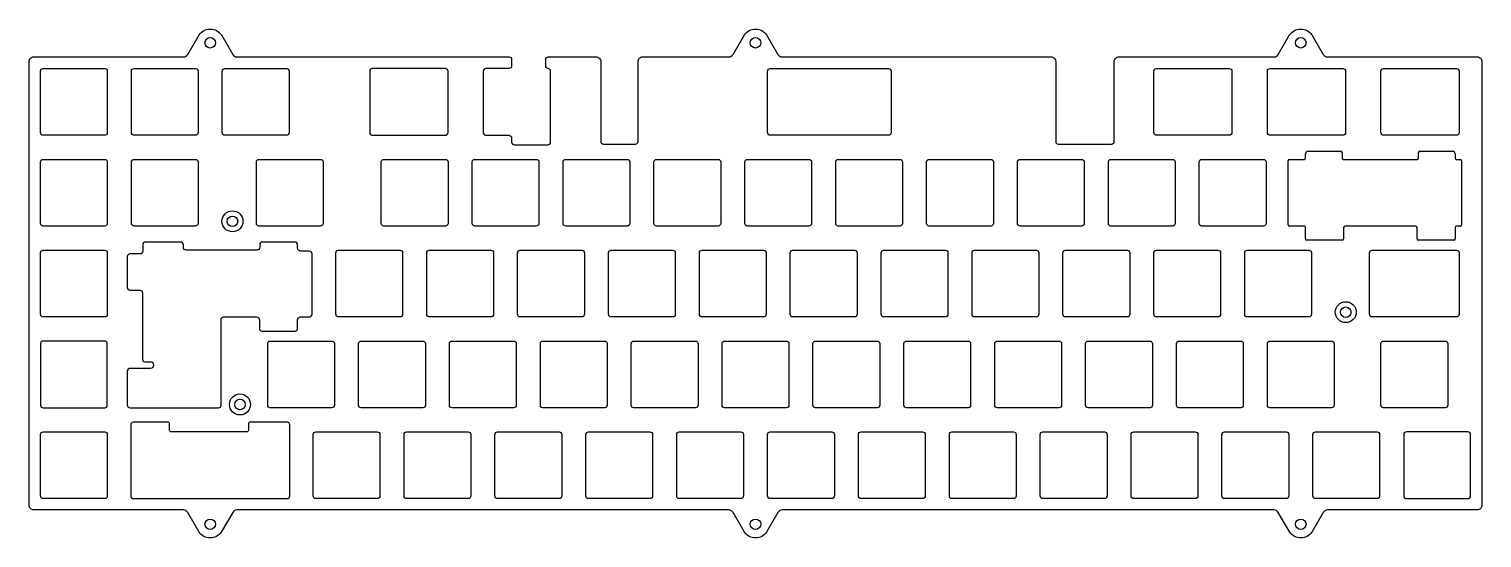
# Model space of a CAD drawing. Header units: millimetres. Extents: x -305 to 0, y -6 to 101.
import ezdxf

# ---------------------------------------------------------------- set-up
doc = ezdxf.new("R2010")
doc.units = ezdxf.units.MM
doc.layers.get('0').update_dxf_attribs({"linetype": 'CONTINUOUS'})

msp = doc.modelspace()

# ---------------------------------------------------------------- linework, layer by layer
for p, q in [((-40.77, 59.97), (-40.77, 73.37)), ((-40.77, 59.97), (-40.77, 73.37)), ((-40.47, 73.67), (-37.42, 73.67)), ((-40.47, 73.67), (-37.42, 73.67)), ((-37.12, 73.97), (-37.12, 74.81)), ((-37.12, 73.97), (-37.12, 74.81)), ((-36.57, 75.36), (-29.73, 75.36)), ((-36.57, 75.36), (-29.73, 75.36)), ((-29.43, 75.06), (-29.43, 73.97)), ((-29.43, 75.06), (-29.43, 73.97)), ((-29.13, 73.67), (-13.73, 73.67)), ((-29.13, 73.67), (-13.73, 73.67)), ((-13.43, 73.97), (-13.43, 75.06)), ((-13.43, 73.97), (-13.43, 75.06)), ((-13.13, 75.36), (-6.29, 75.36)), ((-13.13, 75.36), (-6.29, 75.36)), ((-5.74, 74.81), (-5.74, 73.97)), ((-5.74, 74.81), (-5.74, 73.97)), ((-5.44, 73.67), (-4.69, 73.67)), ((-5.44, 73.67), (-4.69, 73.67)), ((-4.39, 73.37), (-4.39, 59.97)), ((-4.39, 73.37), (-4.39, 59.97)), ((-37.42, 59.67), (-40.47, 59.67)), ((-37.42, 59.67), (-40.47, 59.67)), ((-37.12, 57.02), (-37.12, 59.37)), ((-37.12, 57.02), (-37.12, 59.37)), ((-29.12, 59.37), (-29.12, 57.02)), ((-29.12, 59.37), (-29.12, 57.02)), ((-14.04, 59.67), (-28.82, 59.67)), ((-14.04, 59.67), (-28.82, 59.67)), ((-13.74, 57.02), (-13.74, 59.37)), ((-13.74, 57.02), (-13.74, 59.37)), ((-5.74, 59.37), (-5.74, 57.02)), ((-5.74, 59.37), (-5.74, 57.02)), ((-4.69, 59.67), (-5.44, 59.67)), ((-4.69, 59.67), (-5.44, 59.67)), ((-29.42, 56.72), (-36.82, 56.72)), ((-29.42, 56.72), (-36.82, 56.72)), ((-6.04, 56.72), (-13.44, 56.72)), ((-6.04, 56.72), (-13.44, 56.72))]:
    msp.add_line(p, q)
for points in [[(-185.83, 95.16, -0.414214), (-184.83, 94.16), (-184.83, 77.42, 0.414214), (-184.28, 76.87), (-177.57, 76.87, 0.414214), (-177.02, 77.42), (-177.02, 94.16, -0.414214), (-176.02, 95.16), (-157.98, 95.16, 0.268559), (-157.11, 95.66), (-154.74, 99.79, -0.515061), (-150.06, 99.79), (-147.69, 95.66, 0.268559), (-146.82, 95.16), (-90.47, 95.16, -0.414214), (-89.47, 94.16), (-89.47, 77.42, 0.414214), (-88.92, 76.87), (-77.76, 76.87, 0.414214), (-77.21, 77.42), (-77.21, 94.16, -0.414214), (-76.21, 95.16), (-43.68, 95.16, 0.268559), (-42.81, 95.66), (-40.44, 99.79, -0.515061), (-35.76, 99.79), (-33.39, 95.66, 0.268559), (-32.52, 95.16), (-1.13, 95.16, -0.414214), (-0.13, 94.16), (-0.13, 1.14, -0.414214), (-1.13, 0.14), (-32.52, 0.14, 0.269457), (-33.39, -0.36), (-35.77, -4.54, -0.512053), (-40.43, -4.54), (-42.81, -0.36, 0.269457), (-43.68, 0.14), (-146.82, 0.14, 0.269457), (-147.69, -0.36), (-150.07, -4.54, -0.512053), (-154.73, -4.54), (-157.11, -0.36, 0.269457), (-157.98, 0.14), (-261.12, 0.14, 0.269457), (-261.99, -0.36), (-264.37, -4.54, -0.512051), (-269.03, -4.54), (-271.41, -0.36, 0.269457), (-272.28, 0.14), (-303.67, 0.14, -0.414214), (-304.67, 1.14), (-304.67, 94.16, -0.414214), (-303.67, 95.16), (-272.28, 95.16, 0.268559), (-271.41, 95.66), (-269.04, 99.79, -0.51506), (-264.36, 99.79), (-261.99, 95.66, 0.268559), (-261.12, 95.16), (-204.02, 95.16, -0.414214), (-203.52, 94.66), (-203.52, 93.27, -0.414214), (-204.07, 92.72), (-208.91, 92.72, 0.414214), (-209.46, 92.17), (-209.46, 79.27, 0.414214), (-208.91, 78.72), (-204.07, 78.72, -0.414214), (-203.52, 78.17), (-203.52, 77.27, 0.414214), (-202.97, 76.72), (-195.91, 76.72, 0.414214), (-195.36, 77.27), (-195.36, 92.17, 0.392788), (-195.87, 92.72, -0.392788), (-196.37, 93.27), (-196.37, 94.66, -0.414214), (-195.87, 95.16)], [(-185.83, 95.16, -0.414214), (-184.83, 94.16), (-184.83, 77.42, 0.414214), (-184.28, 76.87), (-177.57, 76.87, 0.414214), (-177.02, 77.42), (-177.02, 94.16, -0.414214), (-176.02, 95.16), (-157.98, 95.16, 0.268559), (-157.11, 95.66), (-154.74, 99.79, -0.515061), (-150.06, 99.79), (-147.69, 95.66, 0.268559), (-146.82, 95.16), (-90.47, 95.16, -0.414214), (-89.47, 94.16), (-89.47, 77.42, 0.414214), (-88.92, 76.87), (-77.76, 76.87, 0.414214), (-77.21, 77.42), (-77.21, 94.16, -0.414214), (-76.21, 95.16), (-43.68, 95.16, 0.268559), (-42.81, 95.66), (-40.44, 99.79, -0.515061), (-35.76, 99.79), (-33.39, 95.66, 0.268559), (-32.52, 95.16), (-1.13, 95.16, -0.414214), (-0.13, 94.16), (-0.13, 1.14, -0.414214), (-1.13, 0.14), (-32.52, 0.14, 0.269457), (-33.39, -0.36), (-35.77, -4.54, -0.512053), (-40.43, -4.54), (-42.81, -0.36, 0.269457), (-43.68, 0.14), (-146.82, 0.14, 0.269457), (-147.69, -0.36), (-150.07, -4.54, -0.512053), (-154.73, -4.54), (-157.11, -0.36, 0.269457), (-157.98, 0.14), (-261.12, 0.14, 0.269457), (-261.99, -0.36), (-264.37, -4.54, -0.512051), (-269.03, -4.54), (-271.41, -0.36, 0.269457), (-272.28, 0.14), (-303.67, 0.14, -0.414214), (-304.67, 1.14), (-304.67, 94.16, -0.414214), (-303.67, 95.16), (-272.28, 95.16, 0.268559), (-271.41, 95.66), (-269.04, 99.79, -0.51506), (-264.36, 99.79), (-261.99, 95.66, 0.268559), (-261.12, 95.16), (-204.02, 95.16, -0.414214), (-203.52, 94.66), (-203.52, 93.27, -0.414214), (-204.07, 92.72), (-208.91, 92.72, 0.414214), (-209.46, 92.17), (-209.46, 79.27, 0.414214), (-208.91, 78.72), (-204.07, 78.72, -0.414214), (-203.52, 78.17), (-203.52, 77.27, 0.414214), (-202.97, 76.72), (-195.91, 76.72, 0.414214), (-195.36, 77.27), (-195.36, 92.17, 0.392788), (-195.87, 92.72, -0.392788), (-196.37, 93.27), (-196.37, 94.66, -0.414214), (-195.87, 95.16)], [(-288.27, 79.27, -0.414214), (-288.82, 78.72), (-301.72, 78.72, -0.414214), (-302.27, 79.27), (-302.27, 92.17, -0.414214), (-301.72, 92.72), (-288.82, 92.72, -0.414214), (-288.27, 92.17)], [(-288.27, 79.27, -0.414214), (-288.82, 78.72), (-301.72, 78.72, -0.414214), (-302.27, 79.27), (-302.27, 92.17, -0.414214), (-301.72, 92.72), (-288.82, 92.72, -0.414214), (-288.27, 92.17)], [(-269.22, 79.27, -0.414214), (-269.77, 78.72), (-282.67, 78.72, -0.414214), (-283.22, 79.27), (-283.22, 92.17, -0.414214), (-282.67, 92.72), (-269.77, 92.72, -0.414214), (-269.22, 92.17)], [(-269.22, 79.27, -0.414214), (-269.77, 78.72), (-282.67, 78.72, -0.414214), (-283.22, 79.27), (-283.22, 92.17, -0.414214), (-282.67, 92.72), (-269.77, 92.72, -0.414214), (-269.22, 92.17)], [(-264.17, 92.17, -0.414214), (-263.62, 92.72), (-250.72, 92.72, -0.414214), (-250.17, 92.17), (-250.17, 79.27, -0.414214), (-250.72, 78.72), (-263.62, 78.72, -0.414214), (-264.17, 79.27)], [(-264.17, 92.17, -0.414214), (-263.62, 92.72), (-250.72, 92.72, -0.414214), (-250.17, 92.17), (-250.17, 79.27, -0.414214), (-250.72, 78.72), (-263.62, 78.72, -0.414214), (-264.17, 79.27)], [(-217.39, 92.72), (-232.72, 92.72, 0.414214), (-233.27, 92.17), (-233.27, 79.27, 0.414214), (-232.72, 78.72), (-217.39, 78.72, 0.414214), (-216.84, 79.27), (-216.84, 92.17, 0.414214)], [(-217.39, 92.72), (-232.72, 92.72, 0.414214), (-233.27, 92.17), (-233.27, 79.27, 0.414214), (-232.72, 78.72), (-217.39, 78.72, 0.414214), (-216.84, 79.27), (-216.84, 92.17, 0.414214)], [(-149.87, 92.17, -0.414214), (-149.32, 92.72), (-124.52, 92.72, -0.414214), (-123.97, 92.17), (-123.97, 79.27, -0.414214), (-124.52, 78.72), (-149.32, 78.72, -0.414214), (-149.87, 79.27)], [(-149.87, 92.17, -0.414214), (-149.32, 92.72), (-124.52, 92.72, -0.414214), (-123.97, 92.17), (-123.97, 79.27, -0.414214), (-124.52, 78.72), (-149.32, 78.72, -0.414214), (-149.87, 79.27)], [(-68.91, 92.17, -0.414214), (-68.36, 92.72), (-53.08, 92.72, -0.414214), (-52.53, 92.17), (-52.53, 79.27, -0.414214), (-53.08, 78.72), (-68.36, 78.72, -0.414214), (-68.91, 79.27)], [(-68.91, 92.17, -0.414214), (-68.36, 92.72), (-53.08, 92.72, -0.414214), (-52.53, 92.17), (-52.53, 79.27, -0.414214), (-53.08, 78.72), (-68.36, 78.72, -0.414214), (-68.91, 79.27)], [(-28.72, 79.27, -0.414214), (-29.27, 78.72), (-44.55, 78.72, -0.414214), (-45.1, 79.27), (-45.1, 92.17, -0.414214), (-44.55, 92.72), (-29.27, 92.72, -0.414214), (-28.72, 92.17)], [(-28.72, 79.27, -0.414214), (-29.27, 78.72), (-44.55, 78.72, -0.414214), (-45.1, 79.27), (-45.1, 92.17, -0.414214), (-44.55, 92.72), (-29.27, 92.72, -0.414214), (-28.72, 92.17)], [(-4.91, 79.27, -0.414214), (-5.46, 78.72), (-20.74, 78.72, -0.414214), (-21.29, 79.27), (-21.29, 92.17, -0.414214), (-20.74, 92.72), (-5.46, 92.72, -0.414214), (-4.91, 92.17)], [(-4.91, 79.27, -0.414214), (-5.46, 78.72), (-20.74, 78.72, -0.414214), (-21.29, 79.27), (-21.29, 92.17, -0.414214), (-20.74, 92.72), (-5.46, 92.72, -0.414214), (-4.91, 92.17)], [(-288.27, 60.22, -0.414214), (-288.82, 59.67), (-301.72, 59.67, -0.414214), (-302.27, 60.22), (-302.27, 73.12, -0.414214), (-301.72, 73.67), (-288.82, 73.67, -0.414214), (-288.27, 73.12)], [(-288.27, 60.22, -0.414214), (-288.82, 59.67), (-301.72, 59.67, -0.414214), (-302.27, 60.22), (-302.27, 73.12, -0.414214), (-301.72, 73.67), (-288.82, 73.67, -0.414214), (-288.27, 73.12)], [(-269.22, 60.22, -0.414214), (-269.77, 59.67), (-282.67, 59.67, -0.414214), (-283.22, 60.22), (-283.22, 73.12, -0.414214), (-282.67, 73.67), (-269.77, 73.67, -0.414214), (-269.22, 73.12)], [(-269.22, 60.22, -0.414214), (-269.77, 59.67), (-282.67, 59.67, -0.414214), (-283.22, 60.22), (-283.22, 73.12, -0.414214), (-282.67, 73.67), (-269.77, 73.67, -0.414214), (-269.22, 73.12)], [(-257.03, 73.12, -0.414214), (-256.48, 73.67), (-243.58, 73.67, -0.414214), (-243.03, 73.12), (-243.03, 60.22, -0.414214), (-243.58, 59.67), (-256.48, 59.67, -0.414214), (-257.03, 60.22)], [(-257.03, 73.12, -0.414214), (-256.48, 73.67), (-243.58, 73.67, -0.414214), (-243.03, 73.12), (-243.03, 60.22, -0.414214), (-243.58, 59.67), (-256.48, 59.67, -0.414214), (-257.03, 60.22)], [(-216.84, 60.22, -0.414214), (-217.39, 59.67), (-230.29, 59.67, -0.414214), (-230.84, 60.22), (-230.84, 73.12, -0.414214), (-230.29, 73.67), (-217.39, 73.67, -0.414214), (-216.84, 73.12)], [(-216.84, 60.22, -0.414214), (-217.39, 59.67), (-230.29, 59.67, -0.414214), (-230.84, 60.22), (-230.84, 73.12, -0.414214), (-230.29, 73.67), (-217.39, 73.67, -0.414214), (-216.84, 73.12)], [(-211.79, 73.12, -0.414214), (-211.24, 73.67), (-198.34, 73.67, -0.414214), (-197.79, 73.12), (-197.79, 60.22, -0.414214), (-198.34, 59.67), (-211.24, 59.67, -0.414214), (-211.79, 60.22)], [(-211.79, 73.12, -0.414214), (-211.24, 73.67), (-198.34, 73.67, -0.414214), (-197.79, 73.12), (-197.79, 60.22, -0.414214), (-198.34, 59.67), (-211.24, 59.67, -0.414214), (-211.79, 60.22)], [(-192.74, 73.12, -0.414214), (-192.19, 73.67), (-179.29, 73.67, -0.414214), (-178.74, 73.12), (-178.74, 60.22, -0.414214), (-179.29, 59.67), (-192.19, 59.67, -0.414214), (-192.74, 60.22)], [(-192.74, 73.12, -0.414214), (-192.19, 73.67), (-179.29, 73.67, -0.414214), (-178.74, 73.12), (-178.74, 60.22, -0.414214), (-179.29, 59.67), (-192.19, 59.67, -0.414214), (-192.74, 60.22)], [(-159.69, 60.22, -0.414214), (-160.24, 59.67), (-173.14, 59.67, -0.414214), (-173.69, 60.22), (-173.69, 73.12, -0.414214), (-173.14, 73.67), (-160.24, 73.67, -0.414214), (-159.69, 73.12)], [(-159.69, 60.22, -0.414214), (-160.24, 59.67), (-173.14, 59.67, -0.414214), (-173.69, 60.22), (-173.69, 73.12, -0.414214), (-173.14, 73.67), (-160.24, 73.67, -0.414214), (-159.69, 73.12)], [(-154.64, 73.12, -0.414214), (-154.09, 73.67), (-141.19, 73.67, -0.414214), (-140.64, 73.12), (-140.64, 60.22, -0.414214), (-141.19, 59.67), (-154.09, 59.67, -0.414214), (-154.64, 60.22)], [(-154.64, 73.12, -0.414214), (-154.09, 73.67), (-141.19, 73.67, -0.414214), (-140.64, 73.12), (-140.64, 60.22, -0.414214), (-141.19, 59.67), (-154.09, 59.67, -0.414214), (-154.64, 60.22)], [(-121.59, 60.22, -0.414214), (-122.14, 59.67), (-135.04, 59.67, -0.414214), (-135.59, 60.22), (-135.59, 73.12, -0.414214), (-135.04, 73.67), (-122.14, 73.67, -0.414214), (-121.59, 73.12)], [(-121.59, 60.22, -0.414214), (-122.14, 59.67), (-135.04, 59.67, -0.414214), (-135.59, 60.22), (-135.59, 73.12, -0.414214), (-135.04, 73.67), (-122.14, 73.67, -0.414214), (-121.59, 73.12)], [(-102.54, 60.22, -0.414214), (-103.09, 59.67), (-115.99, 59.67, -0.414214), (-116.54, 60.22), (-116.54, 73.12, -0.414214), (-115.99, 73.67), (-103.09, 73.67, -0.414214), (-102.54, 73.12)], [(-102.54, 60.22, -0.414214), (-103.09, 59.67), (-115.99, 59.67, -0.414214), (-116.54, 60.22), (-116.54, 73.12, -0.414214), (-115.99, 73.67), (-103.09, 73.67, -0.414214), (-102.54, 73.12)], [(-97.49, 73.12, -0.414214), (-96.94, 73.67), (-84.04, 73.67, -0.414214), (-83.49, 73.12), (-83.49, 60.22, -0.414214), (-84.04, 59.67), (-96.94, 59.67, -0.414214), (-97.49, 60.22)], [(-97.49, 73.12, -0.414214), (-96.94, 73.67), (-84.04, 73.67, -0.414214), (-83.49, 73.12), (-83.49, 60.22, -0.414214), (-84.04, 59.67), (-96.94, 59.67, -0.414214), (-97.49, 60.22)], [(-77.89, 59.67, -0.414214), (-78.44, 60.22), (-78.44, 73.12, -0.414214), (-77.89, 73.67), (-64.99, 73.67, -0.414214), (-64.44, 73.12), (-64.44, 60.22, -0.414214), (-64.99, 59.67)], [(-77.89, 59.67, -0.414214), (-78.44, 60.22), (-78.44, 73.12, -0.414214), (-77.89, 73.67), (-64.99, 73.67, -0.414214), (-64.44, 73.12), (-64.44, 60.22, -0.414214), (-64.99, 59.67)], [(-45.94, 73.67, -0.414214), (-45.39, 73.12), (-45.39, 60.22, -0.414214), (-45.94, 59.67), (-58.84, 59.67, -0.414214), (-59.39, 60.22), (-59.39, 73.12, -0.414214), (-58.84, 73.67)], [(-45.94, 73.67, -0.414214), (-45.39, 73.12), (-45.39, 60.22, -0.414214), (-45.94, 59.67), (-58.84, 59.67, -0.414214), (-59.39, 60.22), (-59.39, 73.12, -0.414214), (-58.84, 73.67)], [(-272.32, 55.22), (-272.32, 55.72, 0.414214), (-272.92, 56.32), (-280.24, 56.32, 0.414214), (-280.84, 55.72), (-280.84, 54.39, -0.414214), (-281.39, 53.84), (-283.54, 53.84, 0.414214), (-284.09, 53.29), (-284.09, 46.79, 0.414214), (-283.54, 46.24), (-281.44, 46.24, -0.414214), (-280.89, 45.69), (-280.89, 31.72, 0.414214), (-280.39, 31.22), (-279.19, 31.22, -0.414214), (-278.59, 30.62), (-278.59, 30.42, -0.414214), (-279.19, 29.82), (-283.49, 29.82, 0.414214), (-284.09, 29.22), (-284.09, 22.17, 0.414214), (-283.49, 21.57), (-264.96, 21.57, 0.414214), (-264.41, 22.12), (-264.41, 40.07, -0.414214), (-263.86, 40.62), (-256.98, 40.62, -0.414214), (-256.38, 40.02), (-256.38, 38.24, 0.414214), (-255.78, 37.64), (-248.98, 37.64, 0.414214), (-248.38, 38.24), (-248.38, 40.02, -0.414214), (-247.78, 40.62), (-245.91, 40.62, 0.414214), (-245.36, 41.17), (-245.36, 53.87, 0.414214), (-245.91, 54.42), (-247.78, 54.42, -0.414214), (-248.38, 55.02), (-248.38, 55.72, 0.414214), (-248.98, 56.32), (-255.72, 56.32, 0.414214), (-256.32, 55.72), (-256.32, 55.22, -0.414214), (-256.92, 54.62), (-271.72, 54.62, -0.414214)], [(-272.32, 55.22), (-272.32, 55.72, 0.414214), (-272.92, 56.32), (-280.24, 56.32, 0.414214), (-280.84, 55.72), (-280.84, 54.39, -0.414214), (-281.39, 53.84), (-283.54, 53.84, 0.414214), (-284.09, 53.29), (-284.09, 46.79, 0.414214), (-283.54, 46.24), (-281.44, 46.24, -0.414214), (-280.89, 45.69), (-280.89, 31.72, 0.414214), (-280.39, 31.22), (-279.19, 31.22, -0.414214), (-278.59, 30.62), (-278.59, 30.42, -0.414214), (-279.19, 29.82), (-283.49, 29.82, 0.414214), (-284.09, 29.22), (-284.09, 22.17, 0.414214), (-283.49, 21.57), (-264.96, 21.57, 0.414214), (-264.41, 22.12), (-264.41, 40.07, -0.414214), (-263.86, 40.62), (-256.98, 40.62, -0.414214), (-256.38, 40.02), (-256.38, 38.24, 0.414214), (-255.78, 37.64), (-248.98, 37.64, 0.414214), (-248.38, 38.24), (-248.38, 40.02, -0.414214), (-247.78, 40.62), (-245.91, 40.62, 0.414214), (-245.36, 41.17), (-245.36, 53.87, 0.414214), (-245.91, 54.42), (-247.78, 54.42, -0.414214), (-248.38, 55.02), (-248.38, 55.72, 0.414214), (-248.98, 56.32), (-255.72, 56.32, 0.414214), (-256.32, 55.72), (-256.32, 55.22, -0.414214), (-256.92, 54.62), (-271.72, 54.62, -0.414214)], [(-288.27, 41.17, -0.414214), (-288.82, 40.62), (-301.72, 40.62, -0.414214), (-302.27, 41.17), (-302.27, 54.07, -0.414214), (-301.72, 54.62), (-288.82, 54.62, -0.414214), (-288.27, 54.07)], [(-288.27, 41.17, -0.414214), (-288.82, 40.62), (-301.72, 40.62, -0.414214), (-302.27, 41.17), (-302.27, 54.07, -0.414214), (-301.72, 54.62), (-288.82, 54.62, -0.414214), (-288.27, 54.07)], [(-226.36, 41.17, -0.414214), (-226.91, 40.62), (-239.81, 40.62, -0.414214), (-240.36, 41.17), (-240.36, 54.07, -0.414214), (-239.81, 54.62), (-226.91, 54.62, -0.414214), (-226.36, 54.07)], [(-226.36, 41.17, -0.414214), (-226.91, 40.62), (-239.81, 40.62, -0.414214), (-240.36, 41.17), (-240.36, 54.07, -0.414214), (-239.81, 54.62), (-226.91, 54.62, -0.414214), (-226.36, 54.07)], [(-221.31, 54.07, -0.414214), (-220.76, 54.62), (-207.86, 54.62, -0.414214), (-207.31, 54.07), (-207.31, 41.17, -0.414214), (-207.86, 40.62), (-220.76, 40.62, -0.414214), (-221.31, 41.17)], [(-221.31, 54.07, -0.414214), (-220.76, 54.62), (-207.86, 54.62, -0.414214), (-207.31, 54.07), (-207.31, 41.17, -0.414214), (-207.86, 40.62), (-220.76, 40.62, -0.414214), (-221.31, 41.17)], [(-188.26, 41.17, -0.414214), (-188.81, 40.62), (-201.71, 40.62, -0.414214), (-202.26, 41.17), (-202.26, 54.07, -0.414214), (-201.71, 54.62), (-188.81, 54.62, -0.414214), (-188.26, 54.07)], [(-188.26, 41.17, -0.414214), (-188.81, 40.62), (-201.71, 40.62, -0.414214), (-202.26, 41.17), (-202.26, 54.07, -0.414214), (-201.71, 54.62), (-188.81, 54.62, -0.414214), (-188.26, 54.07)], [(-169.21, 41.17, -0.414214), (-169.76, 40.62), (-182.66, 40.62, -0.414214), (-183.21, 41.17), (-183.21, 54.07, -0.414214), (-182.66, 54.62), (-169.76, 54.62, -0.414214), (-169.21, 54.07)], [(-169.21, 41.17, -0.414214), (-169.76, 40.62), (-182.66, 40.62, -0.414214), (-183.21, 41.17), (-183.21, 54.07, -0.414214), (-182.66, 54.62), (-169.76, 54.62, -0.414214), (-169.21, 54.07)], [(-150.16, 41.17, -0.414214), (-150.71, 40.62), (-163.61, 40.62, -0.414214), (-164.16, 41.17), (-164.16, 54.07, -0.414214), (-163.61, 54.62), (-150.71, 54.62, -0.414214), (-150.16, 54.07)], [(-150.16, 41.17, -0.414214), (-150.71, 40.62), (-163.61, 40.62, -0.414214), (-164.16, 41.17), (-164.16, 54.07, -0.414214), (-163.61, 54.62), (-150.71, 54.62, -0.414214), (-150.16, 54.07)], [(-131.11, 41.17, -0.414214), (-131.66, 40.62), (-144.56, 40.62, -0.414214), (-145.11, 41.17), (-145.11, 54.07, -0.414214), (-144.56, 54.62), (-131.66, 54.62, -0.414214), (-131.11, 54.07)], [(-131.11, 41.17, -0.414214), (-131.66, 40.62), (-144.56, 40.62, -0.414214), (-145.11, 41.17), (-145.11, 54.07, -0.414214), (-144.56, 54.62), (-131.66, 54.62, -0.414214), (-131.11, 54.07)], [(-126.06, 54.07, -0.414214), (-125.51, 54.62), (-112.61, 54.62, -0.414214), (-112.06, 54.07), (-112.06, 41.17, -0.414214), (-112.61, 40.62), (-125.51, 40.62, -0.414214), (-126.06, 41.17)], [(-126.06, 54.07, -0.414214), (-125.51, 54.62), (-112.61, 54.62, -0.414214), (-112.06, 54.07), (-112.06, 41.17, -0.414214), (-112.61, 40.62), (-125.51, 40.62, -0.414214), (-126.06, 41.17)], [(-107.01, 54.07, -0.414214), (-106.46, 54.62), (-93.56, 54.62, -0.414214), (-93.01, 54.07), (-93.01, 41.17, -0.414214), (-93.56, 40.62), (-106.46, 40.62, -0.414214), (-107.01, 41.17)], [(-107.01, 54.07, -0.414214), (-106.46, 54.62), (-93.56, 54.62, -0.414214), (-93.01, 54.07), (-93.01, 41.17, -0.414214), (-93.56, 40.62), (-106.46, 40.62, -0.414214), (-107.01, 41.17)], [(-73.96, 41.17, -0.414214), (-74.51, 40.62), (-87.41, 40.62, -0.414214), (-87.96, 41.17), (-87.96, 54.07, -0.414214), (-87.41, 54.62), (-74.51, 54.62, -0.414214), (-73.96, 54.07)], [(-73.96, 41.17, -0.414214), (-74.51, 40.62), (-87.41, 40.62, -0.414214), (-87.96, 41.17), (-87.96, 54.07, -0.414214), (-87.41, 54.62), (-74.51, 54.62, -0.414214), (-73.96, 54.07)], [(-68.91, 54.07, -0.414214), (-68.36, 54.62), (-55.46, 54.62, -0.414214), (-54.91, 54.07), (-54.91, 41.17, -0.414214), (-55.46, 40.62), (-68.36, 40.62, -0.414214), (-68.91, 41.17)], [(-68.91, 54.07, -0.414214), (-68.36, 54.62), (-55.46, 54.62, -0.414214), (-54.91, 54.07), (-54.91, 41.17, -0.414214), (-55.46, 40.62), (-68.36, 40.62, -0.414214), (-68.91, 41.17)], [(-35.86, 41.17, -0.414214), (-36.41, 40.62), (-49.31, 40.62, -0.414214), (-49.86, 41.17), (-49.86, 54.07, -0.414214), (-49.31, 54.62), (-36.41, 54.62, -0.414214), (-35.86, 54.07)], [(-35.86, 41.17, -0.414214), (-36.41, 40.62), (-49.31, 40.62, -0.414214), (-49.86, 41.17), (-49.86, 54.07, -0.414214), (-49.31, 54.62), (-36.41, 54.62, -0.414214), (-35.86, 54.07)], [(-23.67, 54.07, -0.414214), (-23.12, 54.62), (-5.46, 54.62, -0.414214), (-4.91, 54.07), (-4.91, 41.17, -0.414214), (-5.46, 40.62), (-23.12, 40.62, -0.414214), (-23.67, 41.17)], [(-23.67, 54.07, -0.414214), (-23.12, 54.62), (-5.46, 54.62, -0.414214), (-4.91, 54.07), (-4.91, 41.17, -0.414214), (-5.46, 40.62), (-23.12, 40.62, -0.414214), (-23.67, 41.17)], [(-301.72, 21.57), (-288.82, 21.57, 0.414214), (-288.27, 22.12), (-288.27, 35.02, 0.414214), (-288.82, 35.57), (-301.72, 35.57, 0.414214), (-302.27, 35.02), (-302.27, 22.12, 0.414214)], [(-301.72, 21.57), (-288.82, 21.57, 0.414214), (-288.27, 22.12), (-288.27, 35.02, 0.414214), (-288.82, 35.57), (-301.72, 35.57, 0.414214), (-302.27, 35.02), (-302.27, 22.12, 0.414214)], [(-254.65, 35.02, -0.414214), (-254.1, 35.57), (-241.2, 35.57, -0.414214), (-240.65, 35.02), (-240.65, 22.12, -0.414214), (-241.2, 21.57), (-254.1, 21.57, -0.414214), (-254.65, 22.12)], [(-254.65, 35.02, -0.414214), (-254.1, 35.57), (-241.2, 35.57, -0.414214), (-240.65, 35.02), (-240.65, 22.12, -0.414214), (-241.2, 21.57), (-254.1, 21.57, -0.414214), (-254.65, 22.12)], [(-221.6, 22.12, -0.414214), (-222.15, 21.57), (-235.05, 21.57, -0.414214), (-235.6, 22.12), (-235.6, 35.02, -0.414214), (-235.05, 35.57), (-222.15, 35.57, -0.414214), (-221.6, 35.02)], [(-221.6, 22.12, -0.414214), (-222.15, 21.57), (-235.05, 21.57, -0.414214), (-235.6, 22.12), (-235.6, 35.02, -0.414214), (-235.05, 35.57), (-222.15, 35.57, -0.414214), (-221.6, 35.02)], [(-216.55, 35.02, -0.414214), (-216, 35.57), (-203.1, 35.57, -0.414214), (-202.55, 35.02), (-202.55, 22.12, -0.414214), (-203.1, 21.57), (-216, 21.57, -0.414214), (-216.55, 22.12)], [(-216.55, 35.02, -0.414214), (-216, 35.57), (-203.1, 35.57, -0.414214), (-202.55, 35.02), (-202.55, 22.12, -0.414214), (-203.1, 21.57), (-216, 21.57, -0.414214), (-216.55, 22.12)], [(-197.5, 35.02, -0.414214), (-196.95, 35.57), (-184.05, 35.57, -0.414214), (-183.5, 35.02), (-183.5, 22.12, -0.414214), (-184.05, 21.57), (-196.95, 21.57, -0.414214), (-197.5, 22.12)], [(-197.5, 35.02, -0.414214), (-196.95, 35.57), (-184.05, 35.57, -0.414214), (-183.5, 35.02), (-183.5, 22.12, -0.414214), (-184.05, 21.57), (-196.95, 21.57, -0.414214), (-197.5, 22.12)], [(-164.45, 22.12, -0.414214), (-165, 21.57), (-177.9, 21.57, -0.414214), (-178.45, 22.12), (-178.45, 35.02, -0.414214), (-177.9, 35.57), (-165, 35.57, -0.414214), (-164.45, 35.02)], [(-164.45, 22.12, -0.414214), (-165, 21.57), (-177.9, 21.57, -0.414214), (-178.45, 22.12), (-178.45, 35.02, -0.414214), (-177.9, 35.57), (-165, 35.57, -0.414214), (-164.45, 35.02)], [(-145.4, 22.12, -0.414214), (-145.95, 21.57), (-158.85, 21.57, -0.414214), (-159.4, 22.12), (-159.4, 35.02, -0.414214), (-158.85, 35.57), (-145.95, 35.57, -0.414214), (-145.4, 35.02)], [(-145.4, 22.12, -0.414214), (-145.95, 21.57), (-158.85, 21.57, -0.414214), (-159.4, 22.12), (-159.4, 35.02, -0.414214), (-158.85, 35.57), (-145.95, 35.57, -0.414214), (-145.4, 35.02)], [(-126.35, 22.12, -0.414214), (-126.9, 21.57), (-139.8, 21.57, -0.414214), (-140.35, 22.12), (-140.35, 35.02, -0.414214), (-139.8, 35.57), (-126.9, 35.57, -0.414214), (-126.35, 35.02)], [(-126.35, 22.12, -0.414214), (-126.9, 21.57), (-139.8, 21.57, -0.414214), (-140.35, 22.12), (-140.35, 35.02, -0.414214), (-139.8, 35.57), (-126.9, 35.57, -0.414214), (-126.35, 35.02)], [(-121.3, 35.02, -0.414214), (-120.75, 35.57), (-107.85, 35.57, -0.414214), (-107.3, 35.02), (-107.3, 22.12, -0.414214), (-107.85, 21.57), (-120.75, 21.57, -0.414214), (-121.3, 22.12)], [(-121.3, 35.02, -0.414214), (-120.75, 35.57), (-107.85, 35.57, -0.414214), (-107.3, 35.02), (-107.3, 22.12, -0.414214), (-107.85, 21.57), (-120.75, 21.57, -0.414214), (-121.3, 22.12)], [(-102.25, 35.02, -0.414214), (-101.7, 35.57), (-88.8, 35.57, -0.414214), (-88.25, 35.02), (-88.25, 22.12, -0.414214), (-88.8, 21.57), (-101.7, 21.57, -0.414214), (-102.25, 22.12)], [(-102.25, 35.02, -0.414214), (-101.7, 35.57), (-88.8, 35.57, -0.414214), (-88.25, 35.02), (-88.25, 22.12, -0.414214), (-88.8, 21.57), (-101.7, 21.57, -0.414214), (-102.25, 22.12)], [(-69.2, 22.12, -0.414214), (-69.75, 21.57), (-82.65, 21.57, -0.414214), (-83.2, 22.12), (-83.2, 35.02, -0.414214), (-82.65, 35.57), (-69.75, 35.57, -0.414214), (-69.2, 35.02)], [(-69.2, 22.12, -0.414214), (-69.75, 21.57), (-82.65, 21.57, -0.414214), (-83.2, 22.12), (-83.2, 35.02, -0.414214), (-82.65, 35.57), (-69.75, 35.57, -0.414214), (-69.2, 35.02)], [(-64.15, 35.02, -0.414214), (-63.6, 35.57), (-50.7, 35.57, -0.414214), (-50.15, 35.02), (-50.15, 22.12, -0.414214), (-50.7, 21.57), (-63.6, 21.57, -0.414214), (-64.15, 22.12)], [(-64.15, 35.02, -0.414214), (-63.6, 35.57), (-50.7, 35.57, -0.414214), (-50.15, 35.02), (-50.15, 22.12, -0.414214), (-50.7, 21.57), (-63.6, 21.57, -0.414214), (-64.15, 22.12)], [(-31.1, 22.12, -0.414214), (-31.65, 21.57), (-44.55, 21.57, -0.414214), (-45.1, 22.12), (-45.1, 35.02, -0.414214), (-44.55, 35.57), (-31.65, 35.57, -0.414214), (-31.1, 35.02)], [(-31.1, 22.12, -0.414214), (-31.65, 21.57), (-44.55, 21.57, -0.414214), (-45.1, 22.12), (-45.1, 35.02, -0.414214), (-44.55, 35.57), (-31.65, 35.57, -0.414214), (-31.1, 35.02)], [(-7.29, 22.12, -0.414214), (-7.84, 21.57), (-20.74, 21.57, -0.414214), (-21.29, 22.12), (-21.29, 35.02, -0.414214), (-20.74, 35.57), (-7.84, 35.57, -0.414214), (-7.29, 35.02)], [(-7.29, 22.12, -0.414214), (-7.84, 21.57), (-20.74, 21.57, -0.414214), (-21.29, 22.12), (-21.29, 35.02, -0.414214), (-20.74, 35.57), (-7.84, 35.57, -0.414214), (-7.29, 35.02)], [(-258.7, 18.22), (-258.7, 16.82, -0.414214), (-259, 16.52), (-274.9, 16.52, -0.414214), (-275.2, 16.82), (-275.2, 18.22, 0.414214), (-275.5, 18.52), (-282.87, 18.52, 0.414214), (-283.37, 18.02), (-283.37, 3.07, 0.414214), (-282.82, 2.52), (-250.57, 2.52, 0.414214), (-250.02, 3.07), (-250.02, 18.02, 0.414214), (-250.52, 18.52), (-258.4, 18.52, 0.414214)], [(-258.7, 18.22), (-258.7, 16.82, -0.414214), (-259, 16.52), (-274.9, 16.52, -0.414214), (-275.2, 16.82), (-275.2, 18.22, 0.414214), (-275.5, 18.52), (-282.87, 18.52, 0.414214), (-283.37, 18.02), (-283.37, 3.07, 0.414214), (-282.82, 2.52), (-250.57, 2.52, 0.414214), (-250.02, 3.07), (-250.02, 18.02, 0.414214), (-250.52, 18.52), (-258.4, 18.52, 0.414214)], [(-288.27, 3.07, -0.414214), (-288.82, 2.52), (-301.72, 2.52, -0.414214), (-302.27, 3.07), (-302.27, 15.97, -0.414214), (-301.72, 16.52), (-288.82, 16.52, -0.414214), (-288.27, 15.97)], [(-288.27, 3.07, -0.414214), (-288.82, 2.52), (-301.72, 2.52, -0.414214), (-302.27, 3.07), (-302.27, 15.97, -0.414214), (-301.72, 16.52), (-288.82, 16.52, -0.414214), (-288.27, 15.97)], [(-245.12, 15.97, -0.414214), (-244.57, 16.52), (-231.67, 16.52, -0.414214), (-231.12, 15.97), (-231.12, 3.07, -0.414214), (-231.67, 2.52), (-244.57, 2.52, -0.414214), (-245.12, 3.07)], [(-245.12, 15.97, -0.414214), (-244.57, 16.52), (-231.67, 16.52, -0.414214), (-231.12, 15.97), (-231.12, 3.07, -0.414214), (-231.67, 2.52), (-244.57, 2.52, -0.414214), (-245.12, 3.07)], [(-212.07, 3.07, -0.414214), (-212.62, 2.52), (-225.52, 2.52, -0.414214), (-226.07, 3.07), (-226.07, 15.97, -0.414214), (-225.52, 16.52), (-212.62, 16.52, -0.414214), (-212.07, 15.97)], [(-212.07, 3.07, -0.414214), (-212.62, 2.52), (-225.52, 2.52, -0.414214), (-226.07, 3.07), (-226.07, 15.97, -0.414214), (-225.52, 16.52), (-212.62, 16.52, -0.414214), (-212.07, 15.97)], [(-193.02, 3.07, -0.414214), (-193.57, 2.52), (-206.47, 2.52, -0.414214), (-207.02, 3.07), (-207.02, 15.97, -0.414214), (-206.47, 16.52), (-193.57, 16.52, -0.414214), (-193.02, 15.97)], [(-193.02, 3.07, -0.414214), (-193.57, 2.52), (-206.47, 2.52, -0.414214), (-207.02, 3.07), (-207.02, 15.97, -0.414214), (-206.47, 16.52), (-193.57, 16.52, -0.414214), (-193.02, 15.97)], [(-173.97, 3.07, -0.414214), (-174.52, 2.52), (-187.42, 2.52, -0.414214), (-187.97, 3.07), (-187.97, 15.97, -0.414214), (-187.42, 16.52), (-174.52, 16.52, -0.414214), (-173.97, 15.97)], [(-173.97, 3.07, -0.414214), (-174.52, 2.52), (-187.42, 2.52, -0.414214), (-187.97, 3.07), (-187.97, 15.97, -0.414214), (-187.42, 16.52), (-174.52, 16.52, -0.414214), (-173.97, 15.97)], [(-168.92, 15.97, -0.414214), (-168.37, 16.52), (-155.47, 16.52, -0.414214), (-154.92, 15.97), (-154.92, 3.07, -0.414214), (-155.47, 2.52), (-168.37, 2.52, -0.414214), (-168.92, 3.07)], [(-168.92, 15.97, -0.414214), (-168.37, 16.52), (-155.47, 16.52, -0.414214), (-154.92, 15.97), (-154.92, 3.07, -0.414214), (-155.47, 2.52), (-168.37, 2.52, -0.414214), (-168.92, 3.07)], [(-149.87, 15.97, -0.414214), (-149.32, 16.52), (-136.42, 16.52, -0.414214), (-135.87, 15.97), (-135.87, 3.07, -0.414214), (-136.42, 2.52), (-149.32, 2.52, -0.414214), (-149.87, 3.07)], [(-149.87, 15.97, -0.414214), (-149.32, 16.52), (-136.42, 16.52, -0.414214), (-135.87, 15.97), (-135.87, 3.07, -0.414214), (-136.42, 2.52), (-149.32, 2.52, -0.414214), (-149.87, 3.07)], [(-116.82, 3.07, -0.414214), (-117.37, 2.52), (-130.27, 2.52, -0.414214), (-130.82, 3.07), (-130.82, 15.97, -0.414214), (-130.27, 16.52), (-117.37, 16.52, -0.414214), (-116.82, 15.97)], [(-116.82, 3.07, -0.414214), (-117.37, 2.52), (-130.27, 2.52, -0.414214), (-130.82, 3.07), (-130.82, 15.97, -0.414214), (-130.27, 16.52), (-117.37, 16.52, -0.414214), (-116.82, 15.97)], [(-97.77, 3.07, -0.414214), (-98.32, 2.52), (-111.22, 2.52, -0.414214), (-111.77, 3.07), (-111.77, 15.97, -0.414214), (-111.22, 16.52), (-98.32, 16.52, -0.414214), (-97.77, 15.97)], [(-97.77, 3.07, -0.414214), (-98.32, 2.52), (-111.22, 2.52, -0.414214), (-111.77, 3.07), (-111.77, 15.97, -0.414214), (-111.22, 16.52), (-98.32, 16.52, -0.414214), (-97.77, 15.97)], [(-78.72, 3.07, -0.414214), (-79.27, 2.52), (-92.17, 2.52, -0.414214), (-92.72, 3.07), (-92.72, 15.97, -0.414214), (-92.17, 16.52), (-79.27, 16.52, -0.414214), (-78.72, 15.97)], [(-78.72, 3.07, -0.414214), (-79.27, 2.52), (-92.17, 2.52, -0.414214), (-92.72, 3.07), (-92.72, 15.97, -0.414214), (-92.17, 16.52), (-79.27, 16.52, -0.414214), (-78.72, 15.97)], [(-73.67, 15.97, -0.414214), (-73.12, 16.52), (-60.22, 16.52, -0.414214), (-59.67, 15.97), (-59.67, 3.07, -0.414214), (-60.22, 2.52), (-73.12, 2.52, -0.414214), (-73.67, 3.07)], [(-73.67, 15.97, -0.414214), (-73.12, 16.52), (-60.22, 16.52, -0.414214), (-59.67, 15.97), (-59.67, 3.07, -0.414214), (-60.22, 2.52), (-73.12, 2.52, -0.414214), (-73.67, 3.07)], [(-54.62, 15.97, -0.414214), (-54.07, 16.52), (-41.17, 16.52, -0.414214), (-40.62, 15.97), (-40.62, 3.07, -0.414214), (-41.17, 2.52), (-54.07, 2.52, -0.414214), (-54.62, 3.07)], [(-54.62, 15.97, -0.414214), (-54.07, 16.52), (-41.17, 16.52, -0.414214), (-40.62, 15.97), (-40.62, 3.07, -0.414214), (-41.17, 2.52), (-54.07, 2.52, -0.414214), (-54.62, 3.07)], [(-35.57, 15.97, -0.414214), (-35.02, 16.52), (-22.12, 16.52, -0.414214), (-21.57, 15.97), (-21.57, 3.07, -0.414214), (-22.12, 2.52), (-35.02, 2.52, -0.414214), (-35.57, 3.07)], [(-35.57, 15.97, -0.414214), (-35.02, 16.52), (-22.12, 16.52, -0.414214), (-21.57, 15.97), (-21.57, 3.07, -0.414214), (-22.12, 2.52), (-35.02, 2.52, -0.414214), (-35.57, 3.07)], [(-15.97, 2.52), (-3.07, 2.52, 0.414214), (-2.52, 3.07), (-2.52, 15.97, 0.414214), (-3.07, 16.52), (-15.97, 16.52, 0.414214), (-16.52, 15.97), (-16.52, 3.07, 0.414214)], [(-15.97, 2.52), (-3.07, 2.52, 0.414214), (-2.52, 3.07), (-2.52, 15.97, 0.414214), (-3.07, 16.52), (-15.97, 16.52, 0.414214), (-16.52, 15.97), (-16.52, 3.07, 0.414214)]]:
    msp.add_lwpolyline(points, format="xyb", close=True)
for centre, radius in [((-266.7, 98.12), 1.1), ((-266.7, 98.12), 1.1), ((-152.4, 98.12), 1.1), ((-152.4, 98.12), 1.1), ((-38.1, 98.12), 1.1), ((-38.1, 98.12), 1.1), ((-262.03, 60.67), 2.2), ((-262.03, 60.67), 2.2), ((-262.03, 60.67), 1.1), ((-28.67, 41.62), 2.2), ((-28.67, 41.62), 2.2), ((-28.67, 41.62), 1.1), ((-260.46, 22.27), 2.2), ((-260.46, 22.27), 2.2), ((-260.46, 22.27), 1.1), ((-266.7, -2.86), 1.1), ((-266.7, -2.86), 1.1), ((-152.4, -2.86), 1.1), ((-152.4, -2.86), 1.1), ((-38.1, -2.86), 1.1), ((-38.1, -2.86), 1.1)]:
    msp.add_circle(centre, radius)
for centre, radius, start, end in [((-40.47, 73.37), 0.3, 90, 180), ((-40.47, 73.37), 0.3, 90, 180), ((-37.42, 73.97), 0.3, 270, 360), ((-37.42, 73.97), 0.3, 270, 360), ((-36.57, 74.81), 0.55, 90, 180), ((-36.57, 74.81), 0.55, 90, 180), ((-29.73, 75.06), 0.3, 0, 90), ((-29.73, 75.06), 0.3, 0, 90), ((-29.13, 73.97), 0.3, 180, 270), ((-29.13, 73.97), 0.3, 180, 270), ((-13.73, 73.97), 0.3, -90, 0), ((-13.73, 73.97), 0.3, -90, 0), ((-13.13, 75.06), 0.3, 90, 180), ((-13.13, 75.06), 0.3, 90, 180), ((-6.29, 74.81), 0.55, 0, 90), ((-6.29, 74.81), 0.55, 0, 90), ((-5.44, 73.97), 0.3, 180, 270), ((-5.44, 73.97), 0.3, 180, 270), ((-4.69, 73.37), 0.3, 0, 90), ((-4.69, 73.37), 0.3, 0, 90), ((-40.47, 59.97), 0.3, 180, 270), ((-40.47, 59.97), 0.3, 180, 270), ((-37.42, 59.37), 0.3, 0, 90), ((-37.42, 59.37), 0.3, 0, 90), ((-28.82, 59.37), 0.3, 90, 180), ((-28.82, 59.37), 0.3, 90, 180), ((-14.04, 59.37), 0.3, 0, 90), ((-14.04, 59.37), 0.3, 0, 90), ((-5.44, 59.37), 0.3, 90, 180), ((-5.44, 59.37), 0.3, 90, 180), ((-4.69, 59.97), 0.3, -90, 0), ((-4.69, 59.97), 0.3, -90, 0), ((-36.82, 57.02), 0.3, 180, 270), ((-36.82, 57.02), 0.3, 180, 270), ((-29.42, 57.02), 0.3, 270, 360), ((-29.42, 57.02), 0.3, 270, 360), ((-13.44, 57.02), 0.3, 180, 270), ((-13.44, 57.02), 0.3, 180, 270), ((-6.04, 57.02), 0.3, 270, 360), ((-6.04, 57.02), 0.3, 270, 360)]:
    msp.add_arc(centre, radius, start, end)

doc.saveas('drawing.dxf')
